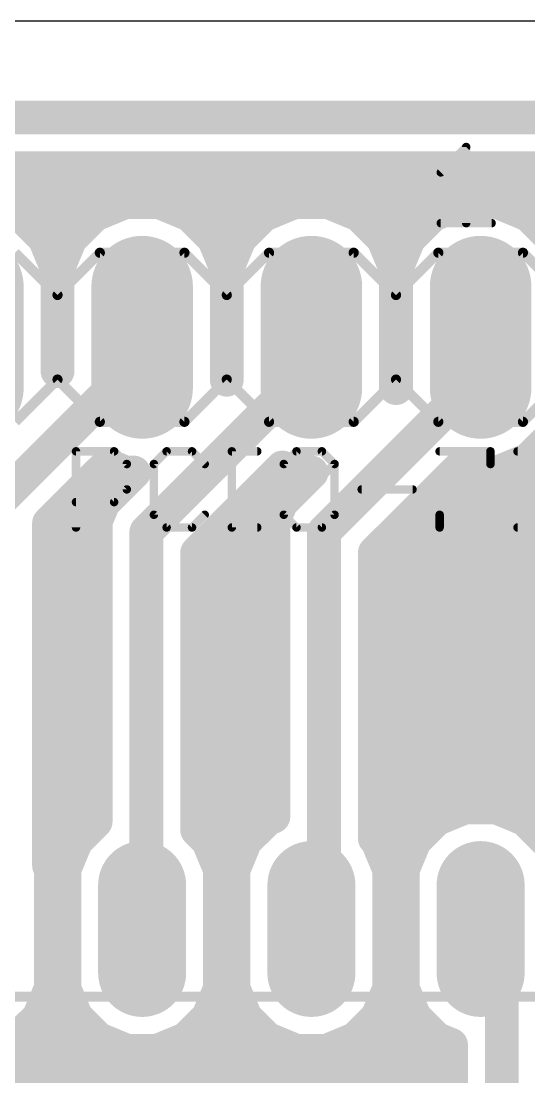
# Model space of a CAD drawing. Extents: x 40.6 to 122, y 26.7 to 70.8.
# Drawn here: x 97.24 to 104.86, y 54.93 to 70.79 of the extents above; entities that cross this region are included whole.
import ezdxf

# ---------------------------------------------------------------- set-up
doc = ezdxf.new("R2010")
doc.units = 0
for name, color, linetype in [('16', 175, 'CONTINUOUS'), ('17', 82, 'CONTINUOUS'), ('20', 7, 'CONTINUOUS'), ('21', 253, 'CONTINUOUS'), ('25', 253, 'CONTINUOUS'), ('51', 253, 'CONTINUOUS')]:
    doc.layers.add(name, color=color, linetype=linetype)

# ---------------------------------------------------------------- blocks, each defined once
blk = doc.blocks.new('LONGP100')
at = {"const_width": 1}
blk.add_lwpolyline([(-0.5, 0), (0.5, 0)], dxfattribs=at)
at = {"const_width": 0.5}
for points in [[(-0.5, 0.25, 1), (-0.5, -0.25)], [(0.5, -0.25, 1), (0.5, 0.25)]]:
    blk.add_lwpolyline(points, format="xyb", dxfattribs=at)
blk = doc.blocks.new('RECT')
blk.add_solid([(-0.5, -0.5), (0.5, -0.5), (-0.5, 0.5), (0.5, 0.5)])

msp = doc.modelspace()

# ---------------------------------------------------------------- linework, layer by layer
at = {"layer": '16', "const_width": 0.508}
for points in [[(108.458, 69.342), (54.6735, 69.342)], [(75.1821, 68.58), (108.1424, 68.58)], [(75.6901, 68.072), (108.6504, 68.072)], [(97.2394, 67.8787), (96.7726, 68.072)], [(98.8074, 68.072), (98.3406, 67.8787)], [(99.3126, 68.072), (98.8074, 68.072)], [(99.7794, 67.8787), (99.3126, 68.072)], [(101.3474, 68.072), (100.8806, 67.8787)], [(101.8526, 68.072), (101.3474, 68.072)], [(102.3194, 67.8787), (101.8526, 68.072)], [(103.8874, 68.072), (103.4206, 67.8787)], [(104.3926, 68.072), (103.8874, 68.072)], [(104.8594, 67.8787), (104.3926, 68.072)], [(97.5967, 67.5214), (97.2394, 67.8787)], [(98.3406, 67.8787), (97.9833, 67.5214)], [(100.1367, 67.5214), (99.7794, 67.8787)], [(100.8806, 67.8787), (100.5233, 67.5214)], [(102.6767, 67.5214), (102.3194, 67.8787)], [(103.4206, 67.8787), (103.0633, 67.5214)], [(105.2167, 67.5214), (104.8594, 67.8787)], [(97.554, 67.564), (98.026, 67.564)], [(97.79, 67.0546), (97.5967, 67.5214)], [(97.9833, 67.5214), (97.79, 67.0546)], [(100.094, 67.564), (100.566, 67.564)], [(100.33, 67.0546), (100.1367, 67.5214)], [(100.5233, 67.5214), (100.33, 67.0546)], [(102.634, 67.564), (103.106, 67.564)], [(102.87, 67.0546), (102.6767, 67.5214)], [(103.0633, 67.5214), (102.87, 67.0546)], [(97.7894, 67.056), (97.7906, 67.056)], [(97.79, 67.0546), (97.79, 65.5301)], [(97.79, 65.5301), (97.79, 67.0546)], [(100.3294, 67.056), (100.3306, 67.056)], [(100.33, 67.0546), (100.33, 65.4031)], [(100.33, 65.4031), (100.33, 67.0546)], [(102.8694, 67.056), (102.8706, 67.056)], [(102.87, 67.0546), (102.87, 65.2761)], [(102.87, 65.2761), (102.87, 67.0546)], [(97.79, 66.548), (97.79, 66.548)], [(100.33, 66.548), (100.33, 66.548)], [(102.87, 66.548), (102.87, 66.548)], [(97.79, 66.04), (97.79, 66.04)], [(99.1235, 65.786), (99.06, 66.04)], [(100.33, 66.04), (100.33, 66.04)], [(101.7905, 65.786), (101.6, 66.04)], [(102.87, 66.04), (102.87, 66.04)], [(104.4575, 65.786), (104.14, 66.04)], [(99.1235, 65.786), (96.901, 63.5635)], [(101.7905, 65.786), (99.1235, 63.119)], [(104.4575, 65.786), (101.7905, 63.119)], [(97.79, 65.532), (97.79, 65.532)], [(97.79, 65.5301), (97.79, 65.5301)], [(100.33, 65.532), (100.33, 65.532)], [(102.87, 65.532), (102.87, 65.532)], [(100.33, 65.4031), (100.33, 65.4031)], [(102.87, 65.2761), (102.87, 65.2761)], [(104.8594, 64.2013), (105.2167, 64.5586)], [(104.3926, 64.008), (104.8594, 64.2013)], [(97.663, 63.2479), (98.5357, 64.1205)], [(98.4231, 64.008), (98.8074, 64.008)], [(98.9349, 64.008), (98.4775, 63.5506)], [(98.5357, 64.1205), (98.8074, 64.008)], [(98.8074, 64.008), (98.9349, 64.008)], [(99.8855, 62.8034), (101.1655, 64.0833)], [(101.0901, 64.008), (101.3474, 64.008)], [(101.6019, 64.008), (101.1445, 63.5506)], [(101.1655, 64.0833), (101.3474, 64.008)], [(101.3474, 64.008), (101.6019, 64.008)], [(102.5525, 62.8034), (103.7953, 64.0461)], [(103.7571, 64.008), (103.8874, 64.008)], [(103.7953, 64.0461), (103.8874, 64.008)], [(103.8874, 64.008), (104.3926, 64.008)], [(104.3926, 64.008), (108.7139, 64.008)], [(98.4775, 63.5506), (98.3615, 63.2706)], [(101.1445, 63.5506), (101.0285, 63.2706)], [(97.9151, 63.5), (98.4565, 63.5)], [(100.5821, 63.5), (101.1235, 63.5)], [(103.2491, 63.5), (108.2355, 63.5)], [(97.663, 58.1041), (97.663, 63.2479)], [(98.3615, 63.2706), (98.3615, 58.7643)], [(101.0285, 63.2706), (101.0285, 58.8383)], [(99.1235, 63.119), (99.1235, 57.3405)], [(101.7905, 63.119), (101.7905, 57.3405)], [(97.663, 62.992), (98.3615, 62.992)], [(100.0741, 62.992), (101.0285, 62.992)], [(102.7411, 62.992), (108.1405, 62.992)], [(99.8855, 58.6373), (99.8855, 62.8034)], [(102.5525, 58.5103), (102.5525, 62.8034)], [(97.663, 62.484), (98.3615, 62.484)], [(99.8855, 62.484), (101.0285, 62.484)], [(102.5525, 62.484), (108.1405, 62.484)], [(97.663, 61.976), (98.3615, 61.976)], [(99.8855, 61.976), (101.0285, 61.976)], [(102.5525, 61.976), (108.1405, 61.976)], [(97.663, 61.468), (98.3615, 61.468)], [(99.8855, 61.468), (101.0285, 61.468)], [(102.5525, 61.468), (108.1405, 61.468)], [(97.663, 60.96), (98.3615, 60.96)], [(99.8855, 60.96), (101.0285, 60.96)], [(102.5525, 60.96), (108.1405, 60.96)], [(97.663, 60.452), (98.3615, 60.452)], [(99.8855, 60.452), (101.0285, 60.452)], [(102.5525, 60.452), (108.1405, 60.452)], [(97.663, 59.944), (98.3615, 59.944)], [(99.8855, 59.944), (101.0285, 59.944)], [(102.5525, 59.944), (108.1405, 59.944)], [(97.663, 59.436), (98.3615, 59.436)], [(99.8855, 59.436), (101.0285, 59.436)], [(102.5525, 59.436), (108.1405, 59.436)], [(97.663, 58.928), (98.3615, 58.928)], [(99.8855, 58.928), (101.0285, 58.928)], [(102.5525, 58.928), (103.785, 58.928)], [(103.9076, 58.9788), (103.4782, 58.8009)], [(104.3724, 58.9788), (103.9076, 58.9788)], [(104.8018, 58.8009), (104.3724, 58.9788)], [(104.495, 58.928), (108.1405, 58.928)], [(98.3615, 58.7643), (98.0695, 58.4722)], [(100.9382, 58.8009), (100.6095, 58.4722)], [(101.0285, 58.8383), (100.9382, 58.8009)], [(103.4782, 58.8009), (103.1495, 58.4722)], [(105.1305, 58.4722), (104.8018, 58.8009)], [(100.0505, 58.4722), (99.8855, 58.6373)], [(98.0695, 58.4722), (97.8916, 58.0428)], [(100.2284, 58.0428), (100.0505, 58.4722)], [(100.6095, 58.4722), (100.4316, 58.0428)], [(102.5905, 58.4722), (102.5525, 58.5103)], [(102.7684, 58.0428), (102.5905, 58.4722)], [(103.1495, 58.4722), (102.9716, 58.0428)], [(97.663, 58.42), (98.0478, 58.42)], [(100.0722, 58.42), (100.5878, 58.42)], [(102.6122, 58.42), (103.1278, 58.42)], [(97.6884, 58.0428), (97.663, 58.1041)], [(97.6884, 56.2572), (97.6884, 58.0428)], [(97.8916, 58.0428), (97.8916, 56.2572)], [(100.2284, 56.2572), (100.2284, 58.0428)], [(100.4316, 58.0428), (100.4316, 56.2572)], [(102.7684, 56.2572), (102.7684, 58.0428)], [(102.9716, 58.0428), (102.9716, 56.2572)], [(97.6884, 57.912), (97.8916, 57.912)], [(100.2284, 57.912), (100.4316, 57.912)], [(102.7684, 57.912), (102.9716, 57.912)], [(97.6884, 57.404), (97.8916, 57.404)], [(99.1235, 57.3405), (99.06, 57.15)], [(100.2284, 57.404), (100.4316, 57.404)], [(101.7905, 57.3405), (101.6, 57.15)], [(102.7684, 57.404), (102.9716, 57.404)], [(104.4575, 56.896), (104.14, 57.15)], [(97.6884, 56.896), (97.8916, 56.896)], [(100.2284, 56.896), (100.4316, 56.896)], [(102.7684, 56.896), (102.9716, 56.896)], [(104.4575, 52.451), (104.4575, 56.896)], [(97.6884, 56.388), (97.8916, 56.388)], [(100.2284, 56.388), (100.4316, 56.388)], [(102.7684, 56.388), (102.9716, 56.388)], [(97.5105, 55.8278), (97.6884, 56.2572)], [(97.8916, 56.2572), (98.0695, 55.8278)], [(100.0505, 55.8278), (100.2284, 56.2572)], [(100.4316, 56.2572), (100.6095, 55.8278)], [(102.5905, 55.8278), (102.7684, 56.2572)], [(102.9716, 56.2572), (103.1495, 55.8278)], [(97.1818, 55.4991), (97.5105, 55.8278)], [(97.5322, 55.88), (98.0478, 55.88)], [(98.0695, 55.8278), (98.3982, 55.4991)], [(99.7218, 55.4991), (100.0505, 55.8278)], [(100.0722, 55.88), (100.5878, 55.88)], [(100.6095, 55.8278), (100.9382, 55.4991)], [(102.2618, 55.4991), (102.5905, 55.8278)], [(102.6122, 55.88), (103.1278, 55.88)], [(103.1495, 55.8278), (103.4782, 55.4991)], [(96.7524, 55.3212), (97.1818, 55.4991)], [(98.3982, 55.4991), (98.8276, 55.3212)], [(99.2924, 55.3212), (99.7218, 55.4991)], [(100.9382, 55.4991), (101.3676, 55.3212)], [(101.8324, 55.3212), (102.2618, 55.4991)], [(103.4782, 55.4991), (103.6955, 55.4091)], [(96.8751, 55.372), (98.7049, 55.372)], [(98.8276, 55.3212), (99.2924, 55.3212)], [(99.4151, 55.372), (101.2449, 55.372)], [(101.3676, 55.3212), (101.8324, 55.3212)], [(101.955, 55.372), (103.6955, 55.372)], [(103.6955, 55.4091), (103.6955, 52.2994)], [(80.3891, 54.864), (103.6955, 54.864)]]:
    msp.add_lwpolyline(points, dxfattribs=at)
at = {"layer": '16', "const_width": 0.254}
for points in [[(98.8074, 68.199, 1), (98.8074, 67.945)], [(98.856, 67.9547, 1), (98.7588, 68.1893)], [(99.3612, 68.1893, 1), (99.264, 67.9547)], [(99.3126, 67.945, 1), (99.3126, 68.199)], [(101.3474, 68.199, 1), (101.3474, 67.945)], [(101.396, 67.9547, 1), (101.2988, 68.1893)], [(101.9012, 68.1893, 1), (101.804, 67.9547)], [(101.8526, 67.945, 1), (101.8526, 68.199)], [(103.8874, 68.199, 1), (103.8874, 67.945)], [(103.936, 67.9547, 1), (103.8388, 68.1893)], [(104.4412, 68.1893, 1), (104.344, 67.9547)], [(104.3926, 67.945, 1), (104.3926, 68.199)], [(97.3292, 67.9685, 1), (97.1496, 67.7888)], [(97.1908, 67.7613, 1), (97.288, 67.996)], [(98.292, 67.996, 1), (98.3892, 67.7613)], [(98.4304, 67.7888, 1), (98.2508, 67.9685)], [(99.8692, 67.9685, 1), (99.6896, 67.7888)], [(99.7308, 67.7613, 1), (99.828, 67.996)], [(100.832, 67.996, 1), (100.9292, 67.7613)], [(100.9704, 67.7888, 1), (100.7908, 67.9685)], [(102.4092, 67.9685, 1), (102.2296, 67.7888)], [(102.2708, 67.7613, 1), (102.368, 67.996)], [(103.372, 67.996, 1), (103.4692, 67.7613)], [(103.5104, 67.7888, 1), (103.3308, 67.9685)], [(104.9492, 67.9685, 1), (104.7696, 67.7888)], [(104.8108, 67.7613, 1), (104.908, 67.996)], [(97.554, 67.691, 1), (97.554, 67.437)], [(97.714, 67.57, 1), (97.4793, 67.4728)], [(97.5068, 67.4316, 1), (97.6865, 67.6112)], [(97.8935, 67.6112, 1), (98.0731, 67.4316)], [(98.1007, 67.4728, 1), (97.866, 67.57)], [(98.026, 67.437, 1), (98.026, 67.691)], [(100.094, 67.691, 1), (100.094, 67.437)], [(100.254, 67.57, 1), (100.0193, 67.4728)], [(100.0468, 67.4316, 1), (100.2265, 67.6112)], [(100.4335, 67.6112, 1), (100.6131, 67.4316)], [(100.6407, 67.4728, 1), (100.406, 67.57)], [(100.566, 67.437, 1), (100.566, 67.691)], [(102.634, 67.691, 1), (102.634, 67.437)], [(102.794, 67.57, 1), (102.5593, 67.4728)], [(102.5868, 67.4316, 1), (102.7665, 67.6112)], [(102.9735, 67.6112, 1), (103.1531, 67.4316)], [(103.1807, 67.4728, 1), (102.946, 67.57)], [(103.106, 67.437, 1), (103.106, 67.691)], [(97.7894, 67.183, 1), (97.7894, 66.929)], [(97.917, 67.0546, 1), (97.663, 67.0546)], [(97.917, 67.0546, 1), (97.663, 67.0546)], [(97.7906, 66.929, 1), (97.7906, 67.183)], [(100.3294, 67.183, 1), (100.3294, 66.929)], [(100.457, 67.0546, 1), (100.203, 67.0546)], [(100.457, 67.0546, 1), (100.203, 67.0546)], [(100.3306, 66.929, 1), (100.3306, 67.183)], [(102.8694, 67.183, 1), (102.8694, 66.929)], [(102.997, 67.0546, 1), (102.743, 67.0546)], [(102.997, 67.0546, 1), (102.743, 67.0546)], [(102.8706, 66.929, 1), (102.8706, 67.183)], [(97.6727, 67.1032, 1), (97.9073, 67.006)], [(97.6727, 67.006, 1), (97.9073, 67.1032)], [(100.2127, 67.1032, 1), (100.4473, 67.006)], [(100.2127, 67.006, 1), (100.4473, 67.1032)], [(102.7527, 67.1032, 1), (102.9873, 67.006)], [(102.7527, 67.006, 1), (102.9873, 67.1032)], [(97.79, 66.675, 1), (97.79, 66.421)], [(97.79, 66.421, 1), (97.79, 66.675)], [(100.33, 66.675, 1), (100.33, 66.421)], [(100.33, 66.421, 1), (100.33, 66.675)], [(102.87, 66.675, 1), (102.87, 66.421)], [(102.87, 66.421, 1), (102.87, 66.675)], [(97.79, 66.167, 1), (97.79, 65.913)], [(97.79, 65.913, 1), (97.79, 66.167)], [(99.1832, 66.0708, 1), (98.9368, 66.0092)], [(100.33, 66.167, 1), (100.33, 65.913)], [(100.33, 65.913, 1), (100.33, 66.167)], [(101.7016, 66.1162, 1), (101.4984, 65.9638)], [(102.87, 66.167, 1), (102.87, 65.913)], [(102.87, 65.913, 1), (102.87, 66.167)], [(104.2193, 66.1392, 1), (104.0607, 65.9408)], [(99.2133, 65.6962, 1), (99.0337, 65.8758)], [(101.6889, 65.7098, 1), (101.8921, 65.8622)], [(101.8803, 65.6962, 1), (101.7007, 65.8758)], [(104.5473, 65.6962, 1), (104.3677, 65.8758)], [(104.3782, 65.6868, 1), (104.5368, 65.8852)], [(99.0003, 65.7552, 1), (99.2467, 65.8168)], [(97.79, 65.659, 1), (97.79, 65.405)], [(97.7002, 65.6199, 1), (97.8798, 65.4403)], [(97.8798, 65.4403, 1), (97.7002, 65.6199)], [(97.79, 65.405, 1), (97.79, 65.659)], [(100.33, 65.659, 1), (100.33, 65.405)], [(100.33, 65.405, 1), (100.33, 65.659)], [(102.87, 65.659, 1), (102.87, 65.405)], [(102.87, 65.405, 1), (102.87, 65.659)], [(97.663, 65.5301, 1), (97.917, 65.5301)], [(97.663, 65.5301, 1), (97.917, 65.5301)], [(100.2402, 65.4929, 1), (100.4198, 65.3133)], [(100.203, 65.4031, 1), (100.457, 65.4031)], [(100.203, 65.4031, 1), (100.457, 65.4031)], [(100.4198, 65.3133, 1), (100.2402, 65.4929)], [(102.9598, 65.1863, 1), (102.7802, 65.3659)], [(102.7802, 65.3659, 1), (102.9598, 65.1863)], [(102.743, 65.2761, 1), (102.997, 65.2761)], [(102.743, 65.2761, 1), (102.997, 65.2761)], [(104.7696, 64.2911, 1), (104.9492, 64.1115)], [(104.908, 64.084, 1), (104.8108, 64.3187)], [(98.4231, 64.135, 1), (98.4231, 63.881)], [(98.5843, 64.2379, 1), (98.4871, 64.0032)], [(98.6255, 64.0307, 1), (98.4459, 64.2103)], [(98.8074, 64.135, 1), (98.8074, 63.881)], [(98.7588, 63.8907, 1), (98.856, 64.1253)], [(98.8074, 63.881, 1), (98.8074, 64.135)], [(99.0247, 63.9182, 1), (98.8451, 64.0978)], [(98.9349, 63.881, 1), (98.9349, 64.135)], [(101.0901, 64.135, 1), (101.0901, 63.881)], [(101.2141, 64.2007, 1), (101.1169, 63.966)], [(101.2553, 63.9935, 1), (101.0757, 64.1731)], [(101.3474, 64.135, 1), (101.3474, 63.881)], [(101.2988, 63.8907, 1), (101.396, 64.1253)], [(101.3474, 63.881, 1), (101.3474, 64.135)], [(101.6917, 63.9182, 1), (101.5121, 64.0978)], [(101.6019, 63.881, 1), (101.6019, 64.135)], [(103.7571, 64.135, 1), (103.7571, 63.881)], [(103.8439, 64.1635, 1), (103.7467, 63.9288)], [(103.8851, 63.9563, 1), (103.7055, 64.136)], [(103.8874, 64.135, 1), (103.8874, 63.881)], [(103.8388, 63.8907, 1), (103.936, 64.1253)], [(103.8874, 63.881, 1), (103.8874, 64.135)], [(104.3926, 64.135, 1), (104.3926, 63.881)], [(104.344, 64.1253, 1), (104.4412, 63.8907)], [(104.3926, 63.881, 1), (104.3926, 64.135)], [(98.3877, 63.6404, 1), (98.5673, 63.4608)], [(98.5948, 63.502, 1), (98.3602, 63.5992)], [(101.0547, 63.6404, 1), (101.2343, 63.4608)], [(101.2618, 63.502, 1), (101.0272, 63.5992)], [(97.9151, 63.627, 1), (97.9151, 63.373)], [(98.4565, 63.373, 1), (98.4565, 63.627)], [(100.5821, 63.627, 1), (100.5821, 63.373)], [(101.1235, 63.373, 1), (101.1235, 63.627)], [(103.2491, 63.627, 1), (103.2491, 63.373)], [(97.79, 63.2479, 1), (97.536, 63.2479)], [(97.5732, 63.3377, 1), (97.7528, 63.1581)], [(98.4885, 63.2706, 1), (98.2345, 63.2706)], [(98.2442, 63.3192, 1), (98.4788, 63.222)], [(101.1555, 63.2706, 1), (100.9015, 63.2706)], [(100.9112, 63.3192, 1), (101.1458, 63.222)], [(99.2505, 63.119, 1), (98.9965, 63.119)], [(99.0337, 63.2088, 1), (99.2133, 63.0292)], [(101.9175, 63.119, 1), (101.6635, 63.119)], [(101.7007, 63.2088, 1), (101.8803, 63.0292)], [(97.663, 63.119, 1), (97.663, 62.865)], [(98.3615, 62.865, 1), (98.3615, 63.119)], [(100.0741, 63.119, 1), (100.0741, 62.865)], [(101.0285, 62.865, 1), (101.0285, 63.119)], [(102.7411, 63.119, 1), (102.7411, 62.865)], [(100.0125, 62.8034, 1), (99.7585, 62.8034)], [(99.7957, 62.8932, 1), (99.9753, 62.7136)], [(102.6795, 62.8034, 1), (102.4255, 62.8034)], [(102.4627, 62.8932, 1), (102.6423, 62.7136)], [(97.663, 62.611, 1), (97.663, 62.357)], [(98.3615, 62.357, 1), (98.3615, 62.611)], [(99.8855, 62.611, 1), (99.8855, 62.357)], [(101.0285, 62.357, 1), (101.0285, 62.611)], [(102.5525, 62.611, 1), (102.5525, 62.357)], [(97.663, 62.103, 1), (97.663, 61.849)], [(98.3615, 61.849, 1), (98.3615, 62.103)], [(99.8855, 62.103, 1), (99.8855, 61.849)], [(101.0285, 61.849, 1), (101.0285, 62.103)], [(102.5525, 62.103, 1), (102.5525, 61.849)], [(97.663, 61.595, 1), (97.663, 61.341)], [(98.3615, 61.341, 1), (98.3615, 61.595)], [(99.8855, 61.595, 1), (99.8855, 61.341)], [(101.0285, 61.341, 1), (101.0285, 61.595)], [(102.5525, 61.595, 1), (102.5525, 61.341)], [(97.663, 61.087, 1), (97.663, 60.833)], [(98.3615, 60.833, 1), (98.3615, 61.087)], [(99.8855, 61.087, 1), (99.8855, 60.833)], [(101.0285, 60.833, 1), (101.0285, 61.087)], [(102.5525, 61.087, 1), (102.5525, 60.833)], [(97.663, 60.579, 1), (97.663, 60.325)], [(98.3615, 60.325, 1), (98.3615, 60.579)], [(99.8855, 60.579, 1), (99.8855, 60.325)], [(101.0285, 60.325, 1), (101.0285, 60.579)], [(102.5525, 60.579, 1), (102.5525, 60.325)], [(97.663, 60.071, 1), (97.663, 59.817)], [(98.3615, 59.817, 1), (98.3615, 60.071)], [(99.8855, 60.071, 1), (99.8855, 59.817)], [(101.0285, 59.817, 1), (101.0285, 60.071)], [(102.5525, 60.071, 1), (102.5525, 59.817)], [(97.663, 59.563, 1), (97.663, 59.309)], [(98.3615, 59.309, 1), (98.3615, 59.563)], [(99.8855, 59.563, 1), (99.8855, 59.309)], [(101.0285, 59.309, 1), (101.0285, 59.563)], [(102.5525, 59.563, 1), (102.5525, 59.309)], [(97.663, 59.055, 1), (97.663, 58.801)], [(98.3615, 58.801, 1), (98.3615, 59.055)], [(99.8855, 59.055, 1), (99.8855, 58.801)], [(101.0285, 58.801, 1), (101.0285, 59.055)], [(102.5525, 59.055, 1), (102.5525, 58.801)], [(103.9076, 59.1058, 1), (103.9076, 58.8518)], [(103.785, 58.801, 1), (103.785, 59.055)], [(103.9562, 58.8615, 1), (103.859, 59.0961)], [(104.421, 59.0961, 1), (104.3238, 58.8615)], [(104.495, 59.055, 1), (104.495, 58.801)], [(104.3724, 58.8518, 1), (104.3724, 59.1058)], [(98.4513, 58.6745, 1), (98.2717, 58.8541)], [(100.8896, 58.9183, 1), (100.9868, 58.6836)], [(101.028, 58.7111, 1), (100.8484, 58.8907)], [(101.0771, 58.721, 1), (100.9799, 58.9557)], [(103.4296, 58.9183, 1), (103.5268, 58.6836)], [(103.568, 58.7111, 1), (103.3884, 58.8907)], [(104.8916, 58.8907, 1), (104.712, 58.7111)], [(104.7532, 58.6836, 1), (104.8504, 58.9183)], [(98.2345, 58.7643, 1), (98.4885, 58.7643)], [(99.9753, 58.7271, 1), (99.7957, 58.5475)], [(100.9015, 58.8383, 1), (101.1555, 58.8383)], [(97.9797, 58.562, 1), (98.1593, 58.3824)], [(98.1868, 58.4236, 1), (97.9521, 58.5208)], [(99.7585, 58.6373, 1), (100.0125, 58.6373)], [(100.1679, 58.5208, 1), (99.9332, 58.4236)], [(99.9607, 58.3824, 1), (100.1403, 58.562)], [(100.5197, 58.562, 1), (100.6993, 58.3824)], [(100.7268, 58.4236, 1), (100.4921, 58.5208)], [(102.6423, 58.6001, 1), (102.4627, 58.4205)], [(102.7079, 58.5208, 1), (102.4732, 58.4236)], [(102.5007, 58.3824, 1), (102.6803, 58.562)], [(103.0597, 58.562, 1), (103.2393, 58.3824)], [(103.2668, 58.4236, 1), (103.0321, 58.5208)], [(97.663, 58.547, 1), (97.663, 58.293)], [(98.0478, 58.293, 1), (98.0478, 58.547)], [(100.0722, 58.547, 1), (100.0722, 58.293)], [(100.5878, 58.293, 1), (100.5878, 58.547)], [(102.4255, 58.5103, 1), (102.6795, 58.5103)], [(102.6122, 58.547, 1), (102.6122, 58.293)], [(103.1278, 58.293, 1), (103.1278, 58.547)], [(97.7803, 58.1527, 1), (97.5457, 58.0555)], [(97.536, 58.1041, 1), (97.79, 58.1041)], [(97.8154, 58.0428, 1), (97.5614, 58.0428)], [(97.5711, 57.9942, 1), (97.8057, 58.0914)], [(98.0186, 58.0428, 1), (97.7646, 58.0428)], [(97.7743, 58.0914, 1), (98.0089, 57.9942)], [(100.3554, 58.0428, 1), (100.1014, 58.0428)], [(100.1111, 57.9942, 1), (100.3457, 58.0914)], [(100.5586, 58.0428, 1), (100.3046, 58.0428)], [(100.3143, 58.0914, 1), (100.5489, 57.9942)], [(102.8954, 58.0428, 1), (102.6414, 58.0428)], [(102.6511, 57.9942, 1), (102.8857, 58.0914)], [(103.0986, 58.0428, 1), (102.8446, 58.0428)], [(102.8543, 58.0914, 1), (103.0889, 57.9942)], [(97.6884, 58.039, 1), (97.6884, 57.785)], [(97.8916, 57.785, 1), (97.8916, 58.039)], [(100.2284, 58.039, 1), (100.2284, 57.785)], [(100.4316, 57.785, 1), (100.4316, 58.039)], [(102.7684, 58.039, 1), (102.7684, 57.785)], [(102.9716, 57.785, 1), (102.9716, 58.039)], [(97.6884, 57.531, 1), (97.6884, 57.277)], [(97.8916, 57.277, 1), (97.8916, 57.531)], [(99.244, 57.3003, 1), (99.003, 57.3807)], [(100.2284, 57.531, 1), (100.2284, 57.277)], [(100.4316, 57.277, 1), (100.4316, 57.531)], [(101.8803, 57.2507, 1), (101.7007, 57.4303)], [(102.7684, 57.531, 1), (102.7684, 57.277)], [(102.9716, 57.277, 1), (102.9716, 57.531)], [(98.9965, 57.3405, 1), (99.2505, 57.3405)], [(101.6635, 57.3405, 1), (101.9175, 57.3405)], [(98.9395, 57.1902, 1), (99.1805, 57.1098)], [(101.5102, 57.2398, 1), (101.6898, 57.0602)], [(104.2193, 57.2492, 1), (104.0607, 57.0508)], [(97.6884, 57.023, 1), (97.6884, 56.769)], [(97.8916, 56.769, 1), (97.8916, 57.023)], [(100.2284, 57.023, 1), (100.2284, 56.769)], [(100.4316, 56.769, 1), (100.4316, 57.023)], [(102.7684, 57.023, 1), (102.7684, 56.769)], [(102.9716, 56.769, 1), (102.9716, 57.023)], [(104.5845, 56.896, 1), (104.3305, 56.896)], [(104.3782, 56.7968, 1), (104.5368, 56.9952)], [(97.6884, 56.515, 1), (97.6884, 56.261)], [(97.8916, 56.261, 1), (97.8916, 56.515)], [(100.2284, 56.515, 1), (100.2284, 56.261)], [(100.4316, 56.261, 1), (100.4316, 56.515)], [(102.7684, 56.515, 1), (102.7684, 56.261)], [(102.9716, 56.261, 1), (102.9716, 56.515)], [(97.8057, 56.2086, 1), (97.5711, 56.3058)], [(98.0089, 56.3058, 1), (97.7743, 56.2086)], [(100.3457, 56.2086, 1), (100.1111, 56.3058)], [(100.5489, 56.3058, 1), (100.3143, 56.2086)], [(102.8857, 56.2086, 1), (102.6511, 56.3058)], [(103.0889, 56.3058, 1), (102.8543, 56.2086)], [(97.5614, 56.2572, 1), (97.8154, 56.2572)], [(97.7646, 56.2572, 1), (98.0186, 56.2572)], [(100.1014, 56.2572, 1), (100.3554, 56.2572)], [(100.3046, 56.2572, 1), (100.5586, 56.2572)], [(102.6414, 56.2572, 1), (102.8954, 56.2572)], [(102.8446, 56.2572, 1), (103.0986, 56.2572)], [(97.3932, 55.8764, 1), (97.6279, 55.7792)], [(97.5322, 56.007, 1), (97.5322, 55.753)], [(97.6003, 55.738, 1), (97.4207, 55.9176)], [(98.1593, 55.9176, 1), (97.9797, 55.738)], [(97.9521, 55.7792, 1), (98.1868, 55.8764)], [(98.0478, 55.753, 1), (98.0478, 56.007)], [(99.9332, 55.8764, 1), (100.1679, 55.7792)], [(100.0722, 56.007, 1), (100.0722, 55.753)], [(100.1403, 55.738, 1), (99.9607, 55.9176)], [(100.6993, 55.9176, 1), (100.5197, 55.738)], [(100.4921, 55.7792, 1), (100.7268, 55.8764)], [(100.5878, 55.753, 1), (100.5878, 56.007)], [(102.4732, 55.8764, 1), (102.7079, 55.7792)], [(102.6122, 56.007, 1), (102.6122, 55.753)], [(102.6803, 55.738, 1), (102.5007, 55.9176)], [(103.2393, 55.9176, 1), (103.0597, 55.738)], [(103.0321, 55.7792, 1), (103.2668, 55.8764)], [(103.1278, 55.753, 1), (103.1278, 56.007)], [(97.092, 55.5889, 1), (97.2716, 55.4093)], [(97.2304, 55.3817, 1), (97.1332, 55.6164)], [(98.4468, 55.6164, 1), (98.3496, 55.3817)], [(98.3084, 55.4093, 1), (98.488, 55.5889)], [(99.632, 55.5889, 1), (99.8116, 55.4093)], [(99.7704, 55.3817, 1), (99.6732, 55.6164)], [(100.9868, 55.6164, 1), (100.8896, 55.3817)], [(100.8484, 55.4093, 1), (101.028, 55.5889)], [(102.172, 55.5889, 1), (102.3516, 55.4093)], [(102.3104, 55.3817, 1), (102.2132, 55.6164)], [(103.5268, 55.6164, 1), (103.4296, 55.3817)], [(103.3884, 55.4093, 1), (103.568, 55.5889)], [(98.8276, 55.4482, 1), (98.8276, 55.1942)], [(98.7049, 55.245, 1), (98.7049, 55.499)], [(98.779, 55.2039, 1), (98.8762, 55.4385)], [(99.2438, 55.4385, 1), (99.341, 55.2039)], [(99.4151, 55.499, 1), (99.4151, 55.245)], [(99.2924, 55.1942, 1), (99.2924, 55.4482)], [(101.3676, 55.4482, 1), (101.3676, 55.1942)], [(101.2449, 55.245, 1), (101.2449, 55.499)], [(101.319, 55.2039, 1), (101.4162, 55.4385)], [(101.7838, 55.4385, 1), (101.881, 55.2039)], [(101.955, 55.499, 1), (101.955, 55.245)], [(101.8324, 55.1942, 1), (101.8324, 55.4482)], [(103.8225, 55.4091, 1), (103.5685, 55.4091)], [(103.6469, 55.2917, 1), (103.7441, 55.5264)], [(103.6955, 55.245, 1), (103.6955, 55.499)], [(103.6955, 54.737, 1), (103.6955, 54.991)]]:
    msp.add_lwpolyline(points, format="xyb", dxfattribs=at)
at = {"layer": '20'}
msp.add_line((121.9, 70.79), (40.64, 70.79), dxfattribs=at)
at = {"layer": '21'}
for points, const_width in [([(103.5421, 68.5172), (103.9234, 68.8985)], 0.127), ([(103.9234, 68.8985), (103.9234, 67.7545)], 0.127), ([(103.5421, 67.7545), (104.3048, 67.7545)], 0.127), ([(97.79, 66.675), (97.155, 67.31)], 0.1524), ([(97.79, 66.675), (98.425, 67.31)], 0.1524), ([(98.425, 67.31), (99.695, 67.31)], 0.1524), ([(99.695, 67.31), (100.33, 66.675)], 0.1524), ([(100.33, 66.675), (100.965, 67.31)], 0.1524), ([(100.965, 67.31), (102.235, 67.31)], 0.1524), ([(102.235, 67.31), (102.87, 66.675)], 0.1524), ([(102.87, 66.675), (103.505, 67.31)], 0.1524), ([(103.505, 67.31), (104.775, 67.31)], 0.1524), ([(105.41, 66.675), (104.775, 67.31)], 0.1524), ([(97.155, 64.77), (97.79, 65.405)], 0.1524), ([(98.425, 64.77), (97.79, 65.405)], 0.1524), ([(100.33, 65.405), (99.695, 64.77)], 0.1524), ([(100.965, 64.77), (100.33, 65.405)], 0.1524), ([(102.87, 65.405), (102.235, 64.77)], 0.1524), ([(103.505, 64.77), (102.87, 65.405)], 0.1524), ([(104.775, 64.77), (105.41, 65.405)], 0.1524), ([(99.695, 64.77), (98.425, 64.77)], 0.1524), ([(102.235, 64.77), (100.965, 64.77)], 0.1524), ([(104.775, 64.77), (103.505, 64.77)], 0.1524), ([(53.594, 56.134), (106.426, 56.134)], 0.1524)]:
    msp.add_lwpolyline(points, dxfattribs=dict(at, const_width=const_width))
for points, const_width in [([(103.9552, 68.8985, 1), (103.8917, 68.8985)], 0.0635), ([(103.9459, 68.876, 1), (103.901, 68.9209)], 0.0635), ([(103.5197, 68.5396, 1), (103.5646, 68.4947)], 0.0635), ([(103.5421, 67.7863, 1), (103.5421, 67.7228)], 0.0635), ([(103.8917, 67.7545, 1), (103.9552, 67.7545)], 0.0635), ([(104.3048, 67.7228, 1), (104.3048, 67.7863)], 0.0635), ([(98.425, 67.3481, 1), (98.425, 67.2719)], 0.0762), ([(98.4519, 67.2831, 1), (98.3981, 67.3369)], 0.0762), ([(99.7219, 67.3369, 1), (99.6681, 67.2831)], 0.0762), ([(99.695, 67.2719, 1), (99.695, 67.3481)], 0.0762), ([(100.965, 67.3481, 1), (100.965, 67.2719)], 0.0762), ([(100.9919, 67.2831, 1), (100.9381, 67.3369)], 0.0762), ([(102.2619, 67.3369, 1), (102.2081, 67.2831)], 0.0762), ([(102.235, 67.2719, 1), (102.235, 67.3481)], 0.0762), ([(103.505, 67.3481, 1), (103.505, 67.2719)], 0.0762), ([(103.5319, 67.2831, 1), (103.4781, 67.3369)], 0.0762), ([(104.8019, 67.3369, 1), (104.7481, 67.2831)], 0.0762), ([(104.775, 67.2719, 1), (104.775, 67.3481)], 0.0762), ([(97.7631, 66.7019, 1), (97.8169, 66.6481)], 0.0762), ([(97.7631, 66.6481, 1), (97.8169, 66.7019)], 0.0762), ([(100.3031, 66.7019, 1), (100.3569, 66.6481)], 0.0762), ([(100.3031, 66.6481, 1), (100.3569, 66.7019)], 0.0762), ([(102.8431, 66.7019, 1), (102.8969, 66.6481)], 0.0762), ([(102.8431, 66.6481, 1), (102.8969, 66.7019)], 0.0762), ([(97.8169, 65.4319, 1), (97.7631, 65.3781)], 0.0762), ([(97.8169, 65.3781, 1), (97.7631, 65.4319)], 0.0762), ([(100.3569, 65.4319, 1), (100.3031, 65.3781)], 0.0762), ([(100.3569, 65.3781, 1), (100.3031, 65.4319)], 0.0762), ([(102.8969, 65.4319, 1), (102.8431, 65.3781)], 0.0762), ([(102.8969, 65.3781, 1), (102.8431, 65.4319)], 0.0762), ([(98.425, 64.8081, 1), (98.425, 64.7319)], 0.0762), ([(98.3981, 64.7431, 1), (98.4519, 64.7969)], 0.0762), ([(99.6681, 64.7969, 1), (99.7219, 64.7431)], 0.0762), ([(99.695, 64.7319, 1), (99.695, 64.8081)], 0.0762), ([(100.965, 64.8081, 1), (100.965, 64.7319)], 0.0762), ([(100.9381, 64.7431, 1), (100.9919, 64.7969)], 0.0762), ([(102.2081, 64.7969, 1), (102.2619, 64.7431)], 0.0762), ([(102.235, 64.7319, 1), (102.235, 64.8081)], 0.0762), ([(103.505, 64.8081, 1), (103.505, 64.7319)], 0.0762), ([(103.4781, 64.7431, 1), (103.5319, 64.7969)], 0.0762), ([(104.7481, 64.7969, 1), (104.8019, 64.7431)], 0.0762), ([(104.775, 64.7319, 1), (104.775, 64.8081)], 0.0762)]:
    msp.add_lwpolyline(points, format="xyb", dxfattribs=dict(at, const_width=const_width))
at = {"layer": '25', "const_width": 0.127}
for points in [[(98.0673, 63.1825), (98.0673, 64.3265)], [(98.0673, 64.3265), (98.6393, 64.3265)], [(98.6393, 64.3265), (98.83, 64.1358)], [(99.4274, 64.3265), (99.2367, 64.1358)], [(99.8087, 64.3265), (99.4274, 64.3265)], [(99.9994, 64.1358), (99.8087, 64.3265)], [(100.4061, 63.1825), (100.4061, 64.3265)], [(100.4061, 64.3265), (100.7874, 64.3265)], [(101.1857, 64.1358), (101.3764, 64.3265)], [(101.3764, 64.3265), (101.7577, 64.3265)], [(101.7577, 64.3265), (101.9483, 64.1358)], [(103.5245, 64.3265), (104.2871, 64.3265)], [(104.2871, 64.3265), (104.2871, 64.1358)], [(105.0752, 64.3265), (104.6939, 64.3265)], [(98.83, 64.1358), (98.83, 63.7545)], [(99.2367, 64.1358), (99.2367, 63.3732)], [(101.1857, 63.3732), (101.1857, 64.1358)], [(101.1857, 63.3732), (101.9483, 64.1358)], [(101.9483, 64.1358), (101.9483, 63.3732)], [(104.2871, 64.1358), (103.5245, 63.3732)], [(98.83, 63.7545), (98.6393, 63.5638)], [(102.3551, 63.7545), (103.1177, 63.7545)], [(98.6393, 63.5638), (98.0673, 63.5638)], [(99.2367, 63.3732), (99.4274, 63.1825)], [(99.8087, 63.1825), (99.9994, 63.3732)], [(101.3764, 63.1825), (101.1857, 63.3732)], [(101.9483, 63.3732), (101.7577, 63.1825)], [(103.5245, 63.3732), (103.5245, 63.1825)], [(99.4274, 63.1825), (99.8087, 63.1825)], [(100.7874, 63.1825), (100.4061, 63.1825)], [(101.7577, 63.1825), (101.3764, 63.1825)], [(104.6939, 63.1825), (105.0752, 63.1825)]]:
    msp.add_lwpolyline(points, dxfattribs=at)
at = {"layer": '25', "const_width": 0.0635}
for points in [[(98.0991, 64.3265, 1), (98.0356, 64.3265)], [(98.0673, 64.3582, 1), (98.0673, 64.2947)], [(98.6617, 64.3489, 1), (98.6168, 64.304)], [(98.6393, 64.2947, 1), (98.6393, 64.3582)], [(99.4274, 64.3582, 1), (99.4274, 64.2947)], [(99.4498, 64.304, 1), (99.4049, 64.3489)], [(99.8311, 64.3489, 1), (99.7862, 64.304)], [(99.8087, 64.2947, 1), (99.8087, 64.3582)], [(100.4379, 64.3265, 1), (100.3744, 64.3265)], [(100.4061, 64.3582, 1), (100.4061, 64.2947)], [(100.7874, 64.2947, 1), (100.7874, 64.3582)], [(101.3764, 64.3582, 1), (101.3764, 64.2947)], [(101.3988, 64.304, 1), (101.3539, 64.3489)], [(101.7801, 64.3489, 1), (101.7352, 64.304)], [(101.7577, 64.2947, 1), (101.7577, 64.3582)], [(103.5245, 64.3582, 1), (103.5245, 64.2947)], [(104.3189, 64.3265, 1), (104.2554, 64.3265)], [(104.2871, 64.2947, 1), (104.2871, 64.3582)], [(104.6939, 64.3582, 1), (104.6939, 64.2947)], [(98.8617, 64.1358, 1), (98.7982, 64.1358)], [(98.8075, 64.1134, 1), (98.8524, 64.1583)], [(99.2685, 64.1358, 1), (99.205, 64.1358)], [(99.2143, 64.1583, 1), (99.2592, 64.1134)], [(99.9769, 64.1134, 1), (100.0218, 64.1583)], [(101.2174, 64.1358, 1), (101.1539, 64.1358)], [(101.1632, 64.1583, 1), (101.2081, 64.1134)], [(101.9801, 64.1358, 1), (101.9166, 64.1358)], [(101.9708, 64.1134, 1), (101.9259, 64.1583)], [(101.9259, 64.1134, 1), (101.9708, 64.1583)], [(104.2554, 64.1358, 1), (104.3189, 64.1358)], [(104.3096, 64.1134, 1), (104.2647, 64.1583)], [(98.7982, 63.7545, 1), (98.8617, 63.7545)], [(98.8524, 63.732, 1), (98.8075, 63.7769)], [(102.3551, 63.7862, 1), (102.3551, 63.7227)], [(103.1177, 63.7227, 1), (103.1177, 63.7862)], [(98.0673, 63.5956, 1), (98.0673, 63.5321)], [(98.6168, 63.5863, 1), (98.6617, 63.5414)], [(98.6393, 63.5321, 1), (98.6393, 63.5956)], [(99.205, 63.3732, 1), (99.2685, 63.3732)], [(99.2592, 63.3956, 1), (99.2143, 63.3507)], [(100.0218, 63.3507, 1), (99.9769, 63.3956)], [(101.1539, 63.3732, 1), (101.2174, 63.3732)], [(101.2081, 63.3956, 1), (101.1632, 63.3507)], [(101.1632, 63.3956, 1), (101.2081, 63.3507)], [(101.9166, 63.3732, 1), (101.9801, 63.3732)], [(101.9708, 63.3507, 1), (101.9259, 63.3956)], [(103.5562, 63.3732, 1), (103.4927, 63.3732)], [(103.502, 63.3956, 1), (103.5469, 63.3507)], [(98.0356, 63.1825, 1), (98.0991, 63.1825)], [(99.4274, 63.2143, 1), (99.4274, 63.1508)], [(99.4049, 63.16, 1), (99.4498, 63.205)], [(99.7862, 63.205, 1), (99.8311, 63.16)], [(99.8087, 63.1508, 1), (99.8087, 63.2143)], [(100.4061, 63.2143, 1), (100.4061, 63.1508)], [(100.3744, 63.1825, 1), (100.4379, 63.1825)], [(100.7874, 63.1508, 1), (100.7874, 63.2143)], [(101.3764, 63.2143, 1), (101.3764, 63.1508)], [(101.3539, 63.16, 1), (101.3988, 63.205)], [(101.7352, 63.205, 1), (101.7801, 63.16)], [(101.7577, 63.1508, 1), (101.7577, 63.2143)], [(103.4927, 63.1825, 1), (103.5562, 63.1825)], [(104.6939, 63.2143, 1), (104.6939, 63.1508)]]:
    msp.add_lwpolyline(points, format="xyb", dxfattribs=at)

# ---------------------------------------------------------------- block references
at = {"layer": '17'}
for p, xscale, yscale, rotation in [((96.52, 66.04), 1.524, 1.524, 270), ((96.52, 66.04), 1.524, 1.524, 270), ((99.06, 66.04), 1.524, 1.524, 270), ((99.06, 66.04), 1.524, 1.524, 270), ((101.6, 66.04), 1.524, 1.524, 270), ((101.6, 66.04), 1.524, 1.524, 270), ((104.14, 66.04), 1.524, 1.524, 270), ((104.14, 66.04), 1.524, 1.524, 270), ((99.06, 57.15), 1.3208, 1.3208, 90), ((99.06, 57.15), 1.3208, 1.3208, 90), ((101.6, 57.15), 1.3208, 1.3208, 90), ((101.6, 57.15), 1.3208, 1.3208, 90), ((104.14, 57.15), 1.3208, 1.3208, 90), ((104.14, 57.15), 1.3208, 1.3208, 90)]:
    msp.add_blockref('LONGP100', p, dxfattribs=dict(at, xscale=xscale, yscale=yscale, rotation=rotation))
at = {"layer": '51', "xscale": 0.508, "yscale": 0.508, "rotation": 180}
for p in [(99.06, 66.04), (101.6, 66.04), (104.14, 66.04)]:
    msp.add_blockref('RECT', p, dxfattribs=at)

doc.saveas('drawing.dxf')
